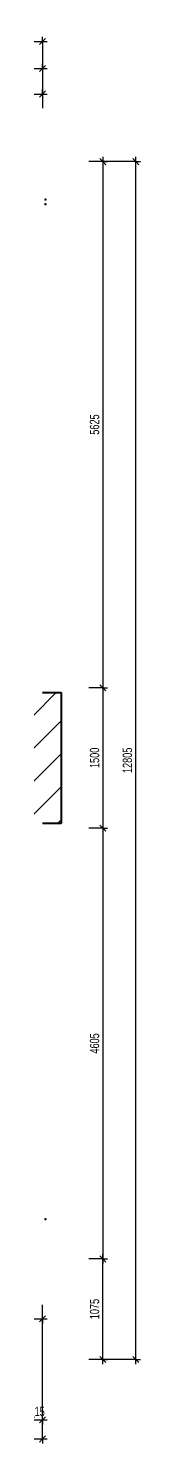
# Model space of a CAD drawing. Header units: millimetres. Extents: x 46521 to 257780, y -45352 to 20466.
# Drawn here: x 96402 to 97438, y -30944 to -15813 of the extents above; entities that cross this region are included whole.
import ezdxf

# ---------------------------------------------------------------- set-up
doc = ezdxf.new("R2010")
doc.units = ezdxf.units.MM
for name, color, linetype, lineweight in [('A-ANNO-DIMS', 211, 'Continuous', 9), ('A-ANNO-DIMS-50', 211, 'Continuous', 9), ('E-POWR-CNTR', 130, 'Continuous', 13), ('E-POWR-RISE', 130, 'Continuous', 13), ('Q-SPCQ', 91, 'Continuous', 13)]:
    doc.layers.add(name, color=color, linetype=linetype, lineweight=lineweight)
doc.styles.add('Arial_2', font='arial.ttf', dxfattribs={"width": 0.7, "height": 100})
doc.dimstyles.new('Vnitřní_-_průhledné', dxfattribs={"dimscale": 304.8, "dimtxt": 102.02594, "dimasz": 0.213255, "dimexe": 0.164042, "dimexo": 0.0625, "dimgap": 0.032808, "dimtad": 1, "dimdec": 0, "dimrnd": 5, "dimzin": 0, "dimdsep": 46, "dimtxsty": 'Arial_2', "dimblk1": 'OBLIQUE', "dimblk2": 'OBLIQUE', "dimsah": 1, "dimcen": 0.09, "dimdle": 0.164042, "dimazin": 0, "dimtfac": 1, "dimtdec": 4, "dimtix": 1, "dimtmove": 0, "dimatfit": 3, "dimfxl": 0.492126, "dimfxlon": 1, "dimtvp": 1, "dimtolj": 1, "dimtzin": 0, "dimarcsym": 2})

# ---------------------------------------------------------------- blocks, each defined once
blk = doc.blocks.new('parapet_ext - parapet_ext-1802104-2NP_DEMOLICE B')
at = {"layer": 'Q-SPCQ'}
h = blk.add_hatch(dxfattribs=at)
h.set_pattern_fill('FP_77', color=41, style=0, pattern_type=2)
h.set_pattern_definition([(135, (-23614.28, -96289.63), (-176.7767, -176.7767), [])])
h.paths.add_polyline_path([(700, 101), (700, 300), (-700, 300), (-700, 0), (700, 0)])
at = {"layer": 'Q-SPCQ', "color": 51, "lineweight": 25}
for p, q in [((-700, 101), (-700, 300)), ((-700, 300), (700, 300)), ((700, 300), (700, 101))]:
    blk.add_line(p, q, dxfattribs=at)
blk = doc.blocks.new('DIMBLOCK52-2NP_DEMOLICE B')
at = {"layer": 'A-ANNO-DIMS-50'}
for p, q in [((95610, -29610), (95610, -29460)), ((96390, -29610), (96390, -29460)), ((95610, -29610), (96440, -29610)), ((95610, -29610), (95610, -29660)), ((96390, -29610), (96390, -29660))]:
    blk.add_line(p, q, dxfattribs=at)
at = {"layer": 'A-ANNO-DIMS-50', "lineweight": 18}
for p, q in [((95610, -29610), (95577, -29642)), ((95610, -29610), (95642, -29577)), ((96390, -29610), (96357, -29642)), ((96390, -29610), (96422, -29577))]:
    blk.add_line(p, q, dxfattribs=at)
at = {"layer": 'A-ANNO-DIMS-50', "color": 0, "insert": (95920, -29470), "char_height": 100, "width": 192.12, "attachment_point": 1, "line_spacing_factor": 0.941778, "style": 'Arial_2'}
blk.add_mtext('780', dxfattribs=at)
blk = doc.blocks.new('_Oblique')
at = {"color": 0, "linetype": 'ByBlock', "lineweight": -2}
blk.add_line((-0.5, -0.5), (0.5, 0.5), dxfattribs=at)
blk = doc.blocks.new('DIMBLOCK53-2NP_DEMOLICE B')
at = {"layer": 'A-ANNO-DIMS-50'}
for p, q in [((97036, -17238), (96886, -17238)), ((97036, -17188), (97036, -22864)), ((97036, -17238), (97086, -17238)), ((97036, -22864), (96886, -22864)), ((97036, -22864), (97086, -22864))]:
    blk.add_line(p, q, dxfattribs=at)
at = {"layer": 'A-ANNO-DIMS-50', "lineweight": 18}
for p, q in [((97036, -17238), (97004, -17206)), ((97036, -17238), (97069, -17271)), ((97036, -22864), (97004, -22832)), ((97036, -22864), (97069, -22897))]:
    blk.add_line(p, q, dxfattribs=at)
at = {"layer": 'A-ANNO-DIMS-50', "color": 0, "insert": (96897, -20158), "char_height": 100, "width": 256.16, "attachment_point": 1, "rotation": 90, "line_spacing_factor": 0.941778, "style": 'Arial_2'}
blk.add_mtext('5625', dxfattribs=at)
blk = doc.blocks.new('DIMBLOCK54-2NP_DEMOLICE B')
at = {"layer": 'A-ANNO-DIMS-50', "lineweight": 18}
for p, q in [((97036, -22864), (97004, -22832)), ((97036, -22864), (97069, -22897)), ((97036, -24364), (97004, -24332)), ((97036, -24364), (97069, -24397))]:
    blk.add_line(p, q, dxfattribs=at)
at = {"layer": 'A-ANNO-DIMS-50'}
for p, q in [((97036, -22864), (96886, -22864)), ((97036, -22864), (97036, -24364)), ((97036, -22864), (97086, -22864)), ((97036, -24364), (96886, -24364)), ((97036, -24364), (97086, -24364))]:
    blk.add_line(p, q, dxfattribs=at)
at = {"layer": 'A-ANNO-DIMS-50', "color": 0, "insert": (96897, -23721), "char_height": 100, "width": 256.16, "attachment_point": 1, "rotation": 90, "line_spacing_factor": 0.941778, "style": 'Arial_2'}
blk.add_mtext('1500', dxfattribs=at)
blk = doc.blocks.new('DIMBLOCK55-2NP_DEMOLICE B')
at = {"layer": 'A-ANNO-DIMS-50', "lineweight": 18}
for p, q in [((97036, -24364), (97004, -24332)), ((97036, -24364), (97069, -24397)), ((97036, -28969), (97004, -28937)), ((97036, -28969), (97069, -29002))]:
    blk.add_line(p, q, dxfattribs=at)
at = {"layer": 'A-ANNO-DIMS-50'}
for p, q in [((97036, -24364), (96886, -24364)), ((97036, -24364), (97036, -29019)), ((97036, -24364), (97086, -24364)), ((97036, -28969), (96886, -28969)), ((97036, -28969), (97086, -28969))]:
    blk.add_line(p, q, dxfattribs=at)
at = {"layer": 'A-ANNO-DIMS-50', "color": 0, "insert": (96897, -26774), "char_height": 100, "width": 256.16, "attachment_point": 1, "rotation": 90, "line_spacing_factor": 0.941778, "style": 'Arial_2'}
blk.add_mtext('4605', dxfattribs=at)
blk = doc.blocks.new('DIMBLOCK73-2NP_DEMOLICE B')
at = {"layer": 'A-ANNO-DIMS-50'}
for p, q in [((95483, -16516), (95483, -16466)), ((96390, -16516), (96390, -16466)), ((95483, -16516), (96440, -16516)), ((95483, -16516), (95483, -16666)), ((96390, -16516), (96390, -16666))]:
    blk.add_line(p, q, dxfattribs=at)
at = {"layer": 'A-ANNO-DIMS-50', "lineweight": 18}
for p, q in [((95483, -16516), (95516, -16483)), ((96390, -16516), (96422, -16483)), ((95483, -16516), (95451, -16548)), ((96390, -16516), (96357, -16548))]:
    blk.add_line(p, q, dxfattribs=at)
at = {"layer": 'A-ANNO-DIMS-50', "color": 0, "insert": (95856, -16376), "char_height": 100, "width": 192.12, "attachment_point": 1, "line_spacing_factor": 0.941778, "style": 'Arial_2'}
blk.add_mtext('905', dxfattribs=at)
blk = doc.blocks.new('DIMBLOCK90-2NP_DEMOLICE B')
at = {"layer": 'A-ANNO-DIMS-50'}
for p, q in [((96390, -30690), (96390, -29557)), ((96275, -30690), (96275, -30540)), ((96275, -30690), (96440, -30690)), ((96275, -30690), (96275, -30740)), ((96390, -30690), (96390, -30740))]:
    blk.add_line(p, q, dxfattribs=at)
at = {"layer": 'A-ANNO-DIMS-50', "lineweight": 18}
for p, q in [((96275, -30690), (96242, -30722)), ((96275, -30690), (96307, -30657)), ((96390, -30690), (96357, -30722)), ((96390, -30690), (96422, -30657))]:
    blk.add_line(p, q, dxfattribs=at)
at = {"layer": 'A-ANNO-DIMS-50', "color": 0, "insert": (96252, -30550), "char_height": 100, "width": 192.12, "attachment_point": 1, "line_spacing_factor": 0.941778, "style": 'Arial_2'}
blk.add_mtext('115', dxfattribs=at)
blk = doc.blocks.new('DIMBLOCK93-2NP_DEMOLICE B')
at = {"layer": 'A-ANNO-DIMS-50'}
for p, q in [((97036, -28969), (96886, -28969)), ((97036, -30094), (97036, -28919)), ((97036, -28969), (97086, -28969)), ((97036, -30044), (96886, -30044)), ((97036, -30044), (97086, -30044))]:
    blk.add_line(p, q, dxfattribs=at)
at = {"layer": 'A-ANNO-DIMS-50', "lineweight": 18}
for p, q in [((97036, -28969), (97004, -28937)), ((97036, -28969), (97069, -29002)), ((97036, -30044), (97004, -30012)), ((97036, -30044), (97069, -30077))]:
    blk.add_line(p, q, dxfattribs=at)
at = {"layer": 'A-ANNO-DIMS-50', "color": 0, "insert": (96897, -29614), "char_height": 100, "width": 256.16, "attachment_point": 1, "rotation": 90, "line_spacing_factor": 0.941778, "style": 'Arial_2'}
blk.add_mtext('1075', dxfattribs=at)
blk = doc.blocks.new('DIMBLOCK94-2NP_DEMOLICE B')
at = {"layer": 'A-ANNO-DIMS-50'}
for p, q in [((97388, -17238), (97008, -17238)), ((97388, -30094), (97388, -17188)), ((97388, -17238), (97438, -17238)), ((97388, -30044), (96942, -30044)), ((97388, -30044), (97438, -30044))]:
    blk.add_line(p, q, dxfattribs=at)
at = {"layer": 'A-ANNO-DIMS-50', "lineweight": 18}
for p, q in [((97388, -17238), (97355, -17206)), ((97388, -17238), (97420, -17271)), ((97388, -30044), (97355, -30012)), ((97388, -30044), (97420, -30077))]:
    blk.add_line(p, q, dxfattribs=at)
at = {"layer": 'A-ANNO-DIMS-50', "color": 0, "insert": (97248, -23775), "char_height": 100, "width": 320.2, "attachment_point": 1, "rotation": 90, "line_spacing_factor": 0.941778, "style": 'Arial_2'}
blk.add_mtext('12805', dxfattribs=at)
blk = doc.blocks.new('DIMBLOCK95-2NP_DEMOLICE B')
at = {"layer": 'A-ANNO-DIMS-50'}
for p, q in [((53441, -16243), (96440, -16243)), ((53491, -16243), (53491, -16193)), ((53491, -16243), (53491, -16393)), ((96390, -16243), (96390, -16193)), ((96390, -16243), (96390, -16393))]:
    blk.add_line(p, q, dxfattribs=at)
at = {"layer": 'A-ANNO-DIMS-50', "lineweight": 18}
for p, q in [((53491, -16243), (53459, -16276)), ((53491, -16243), (53524, -16211)), ((96390, -16243), (96357, -16276)), ((96390, -16243), (96422, -16211))]:
    blk.add_line(p, q, dxfattribs=at)
at = {"layer": 'A-ANNO-DIMS-50', "color": 0, "insert": (74807, -16103), "char_height": 100, "width": 320.2, "attachment_point": 1, "line_spacing_factor": 0.941778, "style": 'Arial_2'}
blk.add_mtext('42900', dxfattribs=at)
blk = doc.blocks.new('DIMBLOCK96-2NP_DEMOLICE B')
at = {"layer": 'A-ANNO-DIMS-50'}
for p, q in [((53441, -15954), (96440, -15954)), ((53491, -15954), (53491, -15904)), ((53491, -15954), (53491, -16620)), ((96390, -15954), (96390, -15904)), ((96390, -15954), (96390, -16620))]:
    blk.add_line(p, q, dxfattribs=at)
at = {"layer": 'A-ANNO-DIMS-50', "lineweight": 18}
for p, q in [((53491, -15954), (53459, -15987)), ((53491, -15954), (53524, -15922)), ((96390, -15954), (96357, -15987)), ((96390, -15954), (96422, -15922))]:
    blk.add_line(p, q, dxfattribs=at)
at = {"layer": 'A-ANNO-DIMS-50', "color": 0, "insert": (74807, -15815), "char_height": 100, "width": 320.2, "attachment_point": 1, "line_spacing_factor": 0.941778, "style": 'Arial_2'}
blk.add_mtext('42900', dxfattribs=at)
blk = doc.blocks.new('DIMBLOCK98-2NP_DEMOLICE B')
at = {"layer": 'A-ANNO-DIMS-50'}
for p, q in [((53491, -30894), (53491, -30370)), ((96390, -30894), (96390, -30672)), ((53441, -30894), (96440, -30894)), ((53491, -30894), (53491, -30944)), ((96390, -30894), (96390, -30944))]:
    blk.add_line(p, q, dxfattribs=at)
at = {"layer": 'A-ANNO-DIMS-50', "lineweight": 18}
for p, q in [((53491, -30894), (53524, -30862)), ((96390, -30894), (96422, -30862)), ((53491, -30894), (53459, -30927)), ((96390, -30894), (96357, -30927))]:
    blk.add_line(p, q, dxfattribs=at)
at = {"layer": 'A-ANNO-DIMS-50', "color": 0, "insert": (74807, -30754), "char_height": 100, "width": 320.2, "attachment_point": 1, "line_spacing_factor": 0.941778, "style": 'Arial_2'}
blk.add_mtext('42900', dxfattribs=at)

msp = doc.modelspace()

# ---------------------------------------------------------------- linework, layer by layer
at = {"layer": 'E-POWR-CNTR', "color": 41}
for p, q in [((96413.3, -17642.7), (96433.3, -17642.7)), ((96413.3, -17692.7), (96433.3, -17692.7)), ((96423.3, -17652.7), (96423.3, -17632.7)), ((96423.3, -17702.7), (96423.3, -17682.7)), ((96413.3, -28544.3), (96433.3, -28544.3)), ((96423.3, -28554.3), (96423.3, -28534.3))]:
    msp.add_line(p, q, dxfattribs=at)
at = {"layer": 'E-POWR-RISE', "color": 41}
for centre, start, end in [((96423.3, -17642.7), 0, 180), ((96423.3, -17642.7), 180, 0), ((96423.3, -17692.7), 0, 180), ((96423.3, -17692.7), 180, 0), ((96423.3, -28544.3), 0, 180), ((96423.3, -28544.3), 180, 0)]:
    msp.add_arc(centre, 5, start, end, dxfattribs=at)

# ---------------------------------------------------------------- block references
at = {"layer": 'Q-SPCQ', "color": 51, "lineweight": 25, "rotation": 269.9999999999999}
msp.add_blockref('parapet_ext - parapet_ext-1802104-2NP_DEMOLICE B', (96289.6, -23614.3), dxfattribs=at)

# ---------------------------------------------------------------- dimensions: what is measured, and where the dimension line sits
at = {"layer": 'A-ANNO-DIMS'}
for base, p1, p2, override, picture, middle in [((96389.6, -15954.5), (53491.4, -16620.3), (96389.6, -16620.3), {"dimpost": '<>', "dimfxl": 42898.248061}, 'DIMBLOCK96-2NP_DEMOLICE B', (74940.5, -15893.4)), ((96389.6, -16243.2), (53491.4, -16393.2), (96389.6, -16393.2), {"dimpost": '<>', "dimfxl": 42898.248061}, 'DIMBLOCK95-2NP_DEMOLICE B', (74940.5, -16182.2)), ((96389.6, -16515.9), (95483.4, -16665.9), (96389.6, -16665.9), {"dimpost": '<>', "dimfxl": 906.25168}, 'DIMBLOCK73-2NP_DEMOLICE B', (95936.5, -16454.9)), ((96389.6, -29609.8), (95609.6, -29459.8), (96389.6, -29459.8), {"dimpost": '<>', "dimfxl": 780}, 'DIMBLOCK52-2NP_DEMOLICE B', (95999.6, -29548.7)), ((96389.6, -30689.6), (96274.6, -30539.6), (96389.6, -29557.5), {"dimpost": '<>', "dimfxl": 988.775755}, 'DIMBLOCK90-2NP_DEMOLICE B', (96332.1, -30628.5)), ((96389.6, -30894.3), (53491.4, -30369.6), (96389.6, -30672.2), {"dimpost": '<>', "dimfxl": 42899.315329}, 'DIMBLOCK98-2NP_DEMOLICE B', (74940.5, -30833.2))]:
    dim = msp.add_linear_dim(base=base, p1=p1, p2=p2, dimstyle='Vnitřní_-_průhledné', override=override, dxfattribs=at)
    dim.commit()
    dim.dimension.update_dxf_attribs({"geometry": picture, "text_midpoint": middle})
for base, p1, p2, override, picture, middle in [((97036.4, -22864.3), (96886.4, -17238.3), (96886.4, -22864.3), {"dimpost": '<>', "dimfxl": 5625.939189}, 'DIMBLOCK53-2NP_DEMOLICE B', (96975.4, -20051.3)), ((97388, -17238.3), (96941.7, -30044.3), (97008, -17238.3), {"dimpost": '<>', "dimfxl": 12806.110734}, 'DIMBLOCK94-2NP_DEMOLICE B', (97326.9, -23641.3)), ((97036.4, -24364.3), (96886.4, -22864.3), (96886.4, -24364.3), {"dimpost": '<>', "dimfxl": 1500}, 'DIMBLOCK54-2NP_DEMOLICE B', (96975.4, -23614.3)), ((97036.4, -28969.3), (96886.4, -24364.3), (96886.4, -28969.3), {"dimpost": '<>', "dimfxl": 4605}, 'DIMBLOCK55-2NP_DEMOLICE B', (96975.4, -26666.8)), ((97036.4, -28969.3), (96886.4, -30044.3), (96886.4, -28969.3), {"dimpost": '<>', "dimfxl": 1075}, 'DIMBLOCK93-2NP_DEMOLICE B', (96975.4, -29506.8))]:
    dim = msp.add_linear_dim(base=base, p1=p1, p2=p2, angle=90, dimstyle='Vnitřní_-_průhledné', override=override, dxfattribs=at)
    dim.commit()
    dim.dimension.update_dxf_attribs({"geometry": picture, "text_midpoint": middle})

doc.saveas('drawing.dxf')
